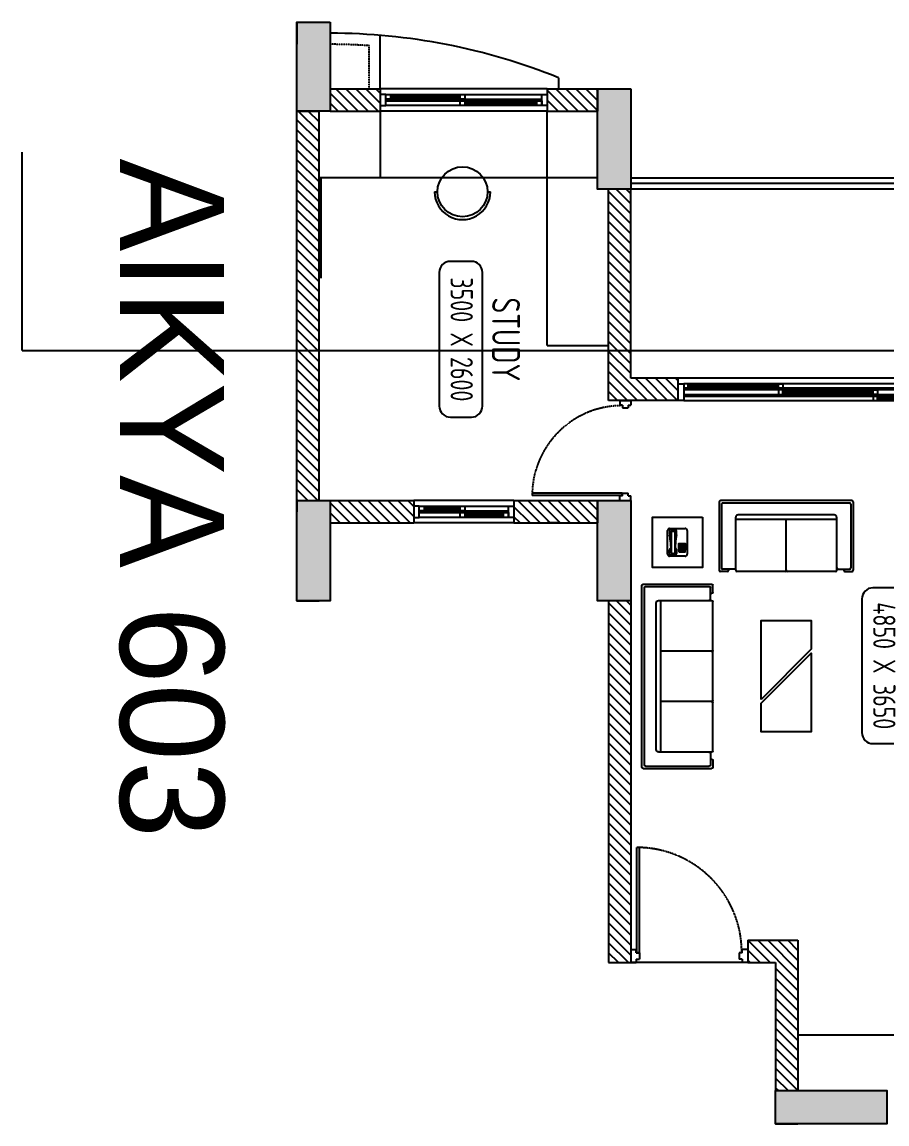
# Model space of a CAD drawing. Header units: millimetres. Extents: x -92307 to 258096, y -47434 to 112633.
# Drawn here: x 18482 to 26249, y 94300 to 104200 of the extents above; entities that cross this region are included whole.
import ezdxf
from ezdxf.enums import TextEntityAlignment as Align

# ---------------------------------------------------------------- set-up
doc = ezdxf.new("R2010")
doc.units = ezdxf.units.MM
doc.header["$LTSCALE"] = 10
doc.linetypes.add('DASHED', pattern=[19.05, 12.7, -6.35])
doc.linetypes.add('HIDDEN', pattern=[9.525, 6.35, -3.175])
for name, color, linetype in [('A--BLOCKWALL-1', 9, 'Continuous'), ('A--BLOCKWALL-2', 2, 'Continuous'), ('A--BLOCKWALL-3', 3, 'Continuous'), ('A--CONCRETE-HID', 9, 'HIDDEN'), ('A--DOWN', 34, 'Continuous'), ('A--FURNITURE-0', 253, 'Continuous'), ('A--GLAZING-0', 181, 'Continuous'), ('A--HANDRAIL-1', 9, 'Continuous'), ('A--HATCH-1', 8, 'Continuous'), ('A--SPACENUMBER', 2, 'Continuous'), ('A--SPACENUMBER-1', 8, 'Continuous'), ('A--SPACEREF', 3, 'Continuous'), ('A--Stucture', 9, 'Continuous'), ('A--TILING-1', 8, 'Continuous'), ('Typical floor Column Centre line$0$X-3rd Floor Column$0$A--COL250', 250, 'Continuous'), ('Typical floor Column Centre line$0$X-3rd Floor Column$0$A--CONCRETE-4', 4, 'Continuous')]:
    doc.layers.add(name, color=color, linetype=linetype)
doc.styles.add('ISO', font='isocp2.shx', dxfattribs={"width": 0.8})
pattern_1 = [(315, (20798.844, 90899.75), (44.90128, 44.90128), [])]

# ---------------------------------------------------------------- blocks, each defined once
blk = doc.blocks.new('A$C59C96D1E')
at = {"linetype": 'Continuous'}
for p, q in [((-2.74, 0), (2.74, 0)), ((-3.49, -9.09), (-3.49, -0.75)), ((-2.75, -0.99), (-2.75, -2.2)), ((-2.26, -1.48), (-2.26, -8.35)), ((-0.79, -0.49), (-2.25, -0.49)), ((-1.76, -0.98), (-1.28, -0.98)), ((-0.78, -8.35), (-0.78, -1.48)), ((-0.29, -2.2), (-0.29, -0.99)), ((3.49, -0.75), (3.49, -9.09)), ((-2.75, -8.84), (-2.75, -7.63)), ((-0.29, -7.63), (-0.29, -8.84)), ((2.74, -9.84), (-2.74, -9.84)), ((-0.79, -9.34), (-2.25, -9.34)), ((-1.76, -8.85), (-1.28, -8.85))]:
    blk.add_line(p, q, dxfattribs=at)
for points in [[(0.45, -5.87), (0.45, -5.37), (0.95, -5.37), (0.95, -5.87)], [(0.45, -6.47), (0.45, -5.97), (0.95, -5.97), (0.95, -6.47)], [(0.45, -7.06), (0.45, -6.56), (0.95, -6.56), (0.95, -7.06)], [(0.45, -7.66), (0.45, -7.16), (0.95, -7.16), (0.95, -7.66)], [(0.45, -8.26), (0.95, -8.26), (0.95, -7.76), (0.45, -7.76)], [(1.05, -5.87), (1.05, -5.37), (1.55, -5.37), (1.55, -5.87)], [(1.05, -6.47), (1.05, -5.97), (1.55, -5.97), (1.55, -6.47)], [(1.05, -7.06), (1.05, -6.56), (1.55, -6.56), (1.55, -7.06)], [(1.05, -7.66), (1.05, -7.16), (1.55, -7.16), (1.55, -7.66)], [(1.05, -8.26), (1.55, -8.26), (1.55, -7.76), (1.05, -7.76)], [(1.64, -5.87), (1.64, -5.37), (2.14, -5.37), (2.14, -5.87)], [(1.64, -6.47), (1.64, -5.97), (2.14, -5.97), (2.14, -6.47)], [(1.64, -7.06), (1.64, -6.56), (2.14, -6.56), (2.14, -7.06)], [(1.64, -7.66), (1.64, -7.16), (2.14, -7.16), (2.14, -7.66)], [(1.64, -8.26), (2.14, -8.26), (2.14, -7.76), (1.64, -7.76)], [(2.24, -5.87), (2.24, -5.37), (2.74, -5.37), (2.74, -5.87)], [(2.24, -6.47), (2.24, -5.97), (2.74, -5.97), (2.74, -6.47)], [(2.24, -7.06), (2.24, -6.56), (2.74, -6.56), (2.74, -7.06)], [(2.24, -7.66), (2.24, -7.16), (2.74, -7.16), (2.74, -7.66)], [(2.24, -8.26), (2.74, -8.26), (2.74, -7.76), (2.24, -7.76)]]:
    blk.add_lwpolyline(points, close=True)
for centre, radius, start, end in [((-2.74, -0.75), 0.75, 90, 180), ((2.74, -0.75), 0.75, 0, 90), ((-2.25, -0.99), 0.5, 90, 180), ((-2.25, -2.2), 0.5, 180, 270), ((-1.76, -1.48), 0.5, 90, 180), ((-1.28, -1.48), 0.5, 0, 90), ((-0.79, -0.99), 0.5, 0, 90), ((-0.79, -2.2), 0.5, 270, 0), ((-2.25, -7.63), 0.5, 90, 180), ((-0.79, -7.63), 0.5, 0, 90), ((-2.74, -9.09), 0.75, 180, 270), ((-2.25, -8.84), 0.5, 180, 270), ((-1.76, -8.35), 0.5, 180, 270), ((-1.28, -8.35), 0.5, 270, 0), ((-0.79, -8.84), 0.5, 270, 0), ((2.74, -9.09), 0.75, 270, 0)]:
    blk.add_arc(centre, radius, start, end, dxfattribs=at)
for centre, start, end in [((-30.22, -7.51), 358.28, 10.8919), ((27.18, -7.51), 169.1081, 181.72)]:
    blk.add_arc(centre, 27.97, start, end)
blk = doc.blocks.new('A$C6B576318')
at = {"layer": 'A--FURNITURE-0'}
for p, q in [((-975, 13), (-975, 736)), ((-888, 749), (-963, 749)), ((-950, 38), (-950, 711)), ((-813, 724), (-938, 724)), ((-875, 724), (-875, 736)), ((-800, 711), (-800, 736)), ((-800, 175), (-800, 711)), ((-788, 749), (-279, 749)), ((-267, 736), (-267, 200)), ((-254, 749), (254, 749)), ((267, 736), (267, 200)), ((279, 749), (788, 749)), ((800, 711), (800, 736)), ((800, 175), (800, 711)), ((813, 724), (938, 724)), ((875, 724), (875, 736)), ((888, 749), (963, 749)), ((950, 38), (950, 711)), ((975, 13), (975, 736)), ((-800, 200), (800, 200)), ((-775, 150), (775, 150)), ((-963, 0), (963, 0)), ((-938, 25), (938, 25))]:
    blk.add_line(p, q, dxfattribs=at)
for centre, radius, start, end in [((-963, 736), 12.5, 90, 180), ((-938, 711), 12.5, 90, 180), ((-888, 736), 12.5, 0, 90), ((-813, 711), 12.5, 0, 90), ((-788, 736), 12.5, 90, 180), ((-279, 736), 12.5, 0, 90), ((-254, 736), 12.5, 90, 180), ((254, 736), 12.5, 0, 90), ((279, 736), 12.5, 90, 180), ((788, 736), 12.5, 0, 90), ((813, 711), 12.5, 90, 180), ((888, 736), 12.5, 90, 180), ((938, 711), 12.5, 0, 90), ((963, 736), 12.5, 0, 90), ((-775, 175), 25, 180, 270), ((775, 175), 25, 270, 0), ((-963, 13), 12.5, 180, 270), ((-938, 38), 12.5, 180, 270), ((938, 38), 12.5, 270, 0), ((963, 13), 12.5, 270, 0)]:
    blk.add_arc(centre, radius, start, end, dxfattribs=at)
blk = doc.blocks.new('A$C337B3EF4')
for p, q in [((0, 225), (0, 250)), ((0, -250), (0, -225))]:
    blk.add_line(p, q)
blk.add_circle((0, 0), 225)
blk.add_arc((0, 0), 250, 270, 90)
blk = doc.blocks.new('A$C722A6C0C')
at = {"layer": 'A--DOWN'}
for p, q in [((0, -1450), (0, -50)), ((42.7, -1450), (42.7, -50)), ((57.3, -1450), (57.3, -93)), ((100, -50), (100, -1450))]:
    blk.add_line(p, q, dxfattribs=at)
for points in [[(100, -50), (0, -50), (0, 0), (100, 0)], [(100, -93), (57.3, -93), (57.3, -50), (100, -50)], [(42.7, -784), (0, -784), (0, -741), (42.7, -741)], [(100, -784), (57.3, -784), (57.3, -741), (100, -741)], [(42.7, -1450), (0, -1450), (0, -1407), (42.7, -1407)], [(100, -1450), (0, -1450), (0, -1500), (100, -1500)]]:
    blk.add_lwpolyline(points, close=True, dxfattribs=at)
at = {"layer": 'A--GLAZING-0'}
for p, q in [((71.6, -93), (71.6, -741)), ((85.6, -93), (85.6, -741)), ((14.4, -784), (14.4, -1407)), ((28.4, -784), (28.4, -1407))]:
    blk.add_line(p, q, dxfattribs=at)
blk = doc.blocks.new('A$C34D21E7E')
at = {"layer": 'A--DOWN'}
for p, q in [((-150, 2450), (-150, -150)), ((-110, 2450), (-110, -150)), ((-95, 2450), (-95, -150)), ((-55, -150), (-55, 2450)), ((-40, -150), (-40, 2450)), ((0, -150), (0, 2450))]:
    blk.add_line(p, q, dxfattribs=at)
for points in [[(-150, 2450), (0, 2450), (0, 2500), (-150, 2500)], [(-40, 2450), (0, 2450), (0, 2410), (-40, 2410)], [(-95, 1590), (-55, 1590), (-55, 1550), (-95, 1550)], [(-40, 1550), (0, 1550), (0, 1590), (-40, 1590)], [(-150, 740), (-110, 740), (-110, 700), (-150, 700)], [(-95, 700), (-55, 700), (-55, 740), (-95, 740)], [(-150, -150), (-110, -150), (-110, -110), (-150, -110)], [(-150, -150), (0, -150), (0, -200), (-150, -200)]]:
    blk.add_lwpolyline(points, close=True, dxfattribs=at)
at = {"layer": 'A--GLAZING-0'}
for p, q in [((-25, 1590), (-25, 2410)), ((-15, 1590), (-15, 2410)), ((-80, 740), (-80, 1550)), ((-70, 740), (-70, 1550)), ((-135, -110), (-135, 700)), ((-125, -110), (-125, 700))]:
    blk.add_line(p, q, dxfattribs=at)
blk = doc.blocks.new('A$C1CBF2325')
at = {"layer": 'A--DOWN'}
for p, q in [((100, 0), (0, 0)), ((0, 0), (0, -42)), ((100, 0), (100, -42)), ((25, -42), (0, -42)), ((25, -42), (25, -67)), ((75, -67), (25, -67)), ((75, -42), (75, -67)), ((75, -42), (100, -42)), ((78.8, -46.2), (78.8, -67)), ((78.8, -46.2), (886, -46.2)), ((78.8, -67), (886, -67)), ((886, -67), (886, -46.2)), ((75, -833), (25, -833)), ((25, -858), (25, -833)), ((75, -858), (75, -833)), ((25, -858), (0, -858)), ((0, -900), (0, -858)), ((100, -900), (0, -900)), ((75, -858), (100, -858)), ((100, -900), (100, -858))]:
    blk.add_line(p, q, dxfattribs=at)
at = {"layer": 'A--DOWN', "color": 8, "linetype": 'DASHED', "ltscale": 0.005}
blk.add_arc((78.8, -46.2), 807.5, 269.73187, 358.52905, dxfattribs=at)
blk = doc.blocks.new('A$C35654C4B')
at = {"layer": 'A--BLOCKWALL-1'}
for p, q in [((-900, 200), (0, 200)), ((-900, 0), (0, 0))]:
    blk.add_line(p, q, dxfattribs=at)
at = {"layer": 'A--DOWN'}
for p, q in [((-50, 150), (-850, 150)), ((-50, 107.3), (-850, 107.3)), ((-850, 50), (-50, 50)), ((-50, 92.7), (-807, 92.7))]:
    blk.add_line(p, q, dxfattribs=at)
for points in [[(-850, 50), (-850, 150), (-900, 150), (-900, 50)], [(-416, 107.3), (-416, 150), (-459, 150), (-459, 107.3)], [(-50, 107.3), (-50, 150), (-93, 150), (-93, 107.3)], [(-50, 50), (-50, 150), (0, 150), (0, 50)], [(-807, 50), (-807, 92.7), (-850, 92.7), (-850, 50)], [(-416, 50), (-416, 92.7), (-459, 92.7), (-459, 50)]]:
    blk.add_lwpolyline(points, close=True, dxfattribs=at)
at = {"layer": 'A--GLAZING-0'}
for p, q in [((-416, 135.6), (-93, 135.6)), ((-416, 121.6), (-93, 121.6)), ((-807, 78.4), (-459, 78.4)), ((-807, 64.4), (-459, 64.4))]:
    blk.add_line(p, q, dxfattribs=at)
blk = doc.blocks.new('SPACE')
at = {"layer": 'A--SPACENUMBER-1'}
blk.add_lwpolyline([(-600, 0), (600, 0, 0.41421356), (700, 100), (700, 288.5, 0.41421356), (600, 388.5), (-600, 388.5, 0.41421356), (-700, 288.5), (-700, 100, 0.41421356), (-600, 0, -0.05251446)], format="xyb", dxfattribs=at)
at = {"layer": 'A--SPACENUMBER', "style": 'ISO', "width": 0.8, "flags": 4}
blk.add_attdef('01', text='', height=250, dxfattribs=at).set_placement((0.455, 202.41), align=Align.MIDDLE)
at = {"layer": 'A--SPACEREF', "style": 'ISO', "width": 0.8, "flags": 4}
blk.add_attdef('S', text='', height=300, dxfattribs=at).set_placement((1.35, 474.975), align=Align.CENTER)
blk = doc.blocks.new('A$C64853205')
at = {"layer": 'A--FURNITURE-0'}
for p, q in [((-708, 13), (-708, 736)), ((-621, 749), (-696, 749)), ((-683, 38), (-683, 711)), ((-546, 724), (-671, 724)), ((-608, 724), (-608, 736)), ((-533, 711), (-533, 736)), ((-533, 175), (-533, 711)), ((-521, 749), (-12, 749)), ((0, 736), (0, 200)), ((13, 749), (521, 749)), ((533, 736), (533, 175)), ((546, 724), (671, 724)), ((608, 724), (608, 736)), ((621, 749), (696, 749)), ((683, 38), (683, 711)), ((708, 13), (708, 736)), ((-533, 200), (533, 200)), ((-508, 150), (508, 150)), ((-696, 0), (696, 0)), ((-671, 25), (671, 25))]:
    blk.add_line(p, q, dxfattribs=at)
for centre, radius, start, end in [((-696, 736), 12.5, 90, 180), ((-671, 711), 12.5, 90, 180), ((-621, 736), 12.5, 0, 90), ((-546, 711), 12.5, 0, 90), ((-521, 736), 12.5, 90, 180), ((-12, 736), 12.5, 0, 90), ((13, 736), 12.5, 90, 180), ((521, 736), 12.5, 0, 90), ((546, 711), 12.5, 90, 180), ((621, 736), 12.5, 90, 180), ((671, 711), 12.5, 0, 90), ((696, 736), 12.5, 0, 90), ((-508, 175), 25, 180, 270), ((508, 175), 25, 270, 0), ((-696, 13), 12.5, 180, 270), ((-671, 38), 12.5, 180, 270), ((671, 38), 12.5, 270, 0), ((696, 13), 12.5, 270, 0)]:
    blk.add_arc(centre, radius, start, end, dxfattribs=at)

msp = doc.modelspace()

# ---------------------------------------------------------------- hatches: boundary and pattern name
at = {"layer": 'A--HATCH-1'}
h = msp.add_hatch(dxfattribs=at)
h.set_pattern_fill('ANSI31', color=256, scale=20, angle=-90, style=0)
h.set_pattern_definition(pattern_1)
h.paths.add_polyline_path([(21248.8, 103399.7), (21698.8, 103399.7), (21698.8, 103599.7), (21248.8, 103599.7)])
h = msp.add_hatch(dxfattribs=at)
h.set_pattern_fill('ANSI31', color=256, scale=20, angle=-90, style=0)
h.set_pattern_definition(pattern_1)
h.paths.add_polyline_path([(23198.8, 103399.7), (23648.8, 103399.7), (23648.8, 103599.7), (23198.8, 103599.7)])
h = msp.add_hatch(dxfattribs=at)
h.set_pattern_fill('ANSI31', color=256, scale=20, angle=-90, style=0)
h.set_pattern_definition(pattern_1)
h.paths.add_polyline_path([(21148.8, 99899.7), (21148.8, 103399.7), (20948.8, 103399.7), (20948.8, 99899.7)])
h = msp.add_hatch(dxfattribs=at)
h.set_pattern_fill('ANSI31', color=256, scale=20, angle=-90, style=0)
h.set_pattern_definition(pattern_1)
h.paths.add_polyline_path([(23948.8, 102699.7), (23748.8, 102699.7), (23748.8, 100799.7), (24373.8, 100799.7), (24373.8, 100999.7), (23948.8, 100999.7)])
h = msp.add_hatch(dxfattribs=at)
h.set_pattern_fill('ANSI31', color=256, scale=20, angle=-90, style=0)
h.set_pattern_definition(pattern_1)
h.paths.add_polyline_path([(21248.8, 99699.7), (21998.8, 99699.7), (21998.8, 99899.7), (21248.8, 99899.7)])
h = msp.add_hatch(dxfattribs=at)
h.set_pattern_fill('ANSI31', color=256, scale=20, angle=-90, style=0)
h.set_pattern_definition(pattern_1)
h.paths.add_polyline_path([(22898.8, 99699.7), (23648.8, 99699.7), (23648.8, 99899.7), (22898.8, 99899.7)])
h = msp.add_hatch(dxfattribs=at)
h.set_pattern_fill('ANSI31', color=256, scale=20, angle=-90, style=0)
h.set_pattern_definition([(315, (77898.844, 90899.75), (44.90128, 44.90128), [])])
h.paths.add_polyline_path([(23748.8, 98999.7), (23748.8, 95749.7), (23948.8, 95749.7), (23948.8, 98999.7)])
h = msp.add_hatch(dxfattribs=at)
h.set_pattern_fill('ANSI31', color=256, scale=20, angle=-90, style=0)
h.set_pattern_definition(pattern_1)
h.paths.add_polyline_path([(25248.8, 94599.7), (25448.8, 94599.7), (25448.8, 95949.7), (24998.8, 95949.7), (24998.8, 95749.7), (25248.8, 95749.7)])
at = {"layer": 'Typical floor Column Centre line$0$X-3rd Floor Column$0$A--COL250'}
h = msp.add_hatch(color=256, dxfattribs=at)
h.dxf.hatch_style = 1
h.paths.add_polyline_path([(21248.8, 104199.7), (21248.8, 103399.7), (20948.8, 103399.7), (20948.8, 104199.7)])
h = msp.add_hatch(color=256, dxfattribs=at)
h.dxf.hatch_style = 1
h.paths.add_polyline_path([(23948.8, 103599.7), (23948.8, 102699.7), (23648.8, 102699.7), (23648.8, 103599.7)])
h = msp.add_hatch(color=256, dxfattribs=at)
h.dxf.hatch_style = 1
h.paths.add_polyline_path([(21248.8, 99899.7), (21248.8, 98999.7), (20948.8, 98999.7), (20948.8, 99899.7)])
h = msp.add_hatch(color=256, dxfattribs=at)
h.dxf.hatch_style = 1
h.paths.add_polyline_path([(23948.8, 99899.7), (23948.8, 98999.7), (23648.8, 98999.7), (23648.8, 99899.7)])
h = msp.add_hatch(color=256, dxfattribs=at)
h.dxf.hatch_style = 1
h.paths.add_polyline_path([(25248.8, 94599.7), (26248.8, 94599.7), (26248.8, 94299.7), (25248.8, 94299.7)])

# ---------------------------------------------------------------- linework, layer by layer
for p, q in [((21698.8, 103399.7), (21698.8, 102799.7)), ((23198.8, 101294.9), (23198.8, 103399.7)), ((18481.7, 101249.7), (18481.7, 103030.6)), ((23648.8, 102799.7), (21148.8, 102799.7)), ((21168.8, 101899.7), (21168.8, 102799.7)), ((23198.8, 101294.9), (23748.8, 101294.9)), ((18481.7, 101249.7), (31828.8, 101249.7))]:
    msp.add_line(p, q)
at = {"layer": 'A--BLOCKWALL-1'}
for p, q in [((23198.8, 103599.7), (21698.8, 103599.7)), ((23198.8, 103399.7), (21698.8, 103399.7))]:
    msp.add_line(p, q, dxfattribs=at)
at = {"layer": 'A--BLOCKWALL-2'}
for p, q in [((21698.8, 103599.7), (21698.8, 104080.2)), ((23298.8, 103699.7), (23298.8, 103599.7)), ((20948.8, 99899.7), (20948.8, 99799.7)), ((23298.8, 99699.7), (23198.8, 99699.7)), ((23648.8, 98999.7), (23648.8, 99099.7))]:
    msp.add_line(p, q, dxfattribs=at)
msp.add_arc((21233.2, 98567.8), 5532.1, 68.0753, 89.83825, dxfattribs=at)
at = {"layer": 'A--BLOCKWALL-3'}
for p, q in [((20948.8, 104199.7), (20948.8, 103999.7)), ((21248.8, 103599.7), (21248.8, 103399.7)), ((21248.8, 103599.7), (21698.8, 103599.7)), ((21698.8, 103599.7), (21698.8, 103399.7)), ((23198.8, 103599.7), (23198.8, 103399.7)), ((23198.8, 103599.7), (23648.8, 103599.7)), ((23648.8, 103599.7), (23648.8, 103399.7)), ((20948.8, 103399.7), (21148.8, 103399.7)), ((20948.8, 99899.7), (20948.8, 103399.7)), ((21148.8, 99899.7), (21148.8, 103399.7)), ((21248.8, 103399.7), (21698.8, 103399.7)), ((23198.8, 103399.7), (23648.8, 103399.7)), ((23748.8, 100799.7), (23748.8, 102699.7)), ((23948.8, 102699.7), (23748.8, 102699.7)), ((23948.8, 100999.7), (23948.8, 102699.7)), ((24373.8, 100999.7), (23948.8, 100999.7)), ((24373.8, 100799.7), (24373.8, 100999.7)), ((24373.8, 100799.7), (23748.8, 100799.7)), ((20948.8, 99899.7), (21148.8, 99899.7)), ((21248.8, 99899.7), (21248.8, 99699.7)), ((21248.8, 99899.7), (21998.8, 99899.7)), ((21998.8, 99899.7), (21998.8, 99699.7)), ((22898.8, 99899.7), (22898.8, 99699.7)), ((22898.8, 99899.7), (23648.8, 99899.7)), ((23648.8, 99899.7), (23648.8, 99699.7)), ((21248.8, 99699.7), (21998.8, 99699.7)), ((22898.8, 99699.7), (23648.8, 99699.7)), ((20948.8, 98999.7), (21148.8, 98999.7)), ((23948.8, 98999.7), (23748.8, 98999.7)), ((23748.8, 98999.7), (23748.8, 95749.7)), ((23948.8, 98999.7), (23948.8, 95749.7)), ((24998.8, 95949.7), (25448.8, 95949.7)), ((24998.8, 95949.7), (24998.8, 95749.7)), ((25448.8, 95949.7), (25448.8, 94599.7)), ((23748.8, 95749.7), (23948.8, 95749.7)), ((24998.8, 95749.7), (25248.8, 95749.7)), ((25248.8, 95749.7), (25248.8, 94599.7)), ((25448.8, 95099.7), (27598.8, 95099.7)), ((25248.8, 94599.7), (25448.8, 94599.7)), ((25248.8, 94299.7), (25448.8, 94299.7))]:
    msp.add_line(p, q, dxfattribs=at)
at = {"layer": 'A--CONCRETE-HID', "ltscale": 0.01}
msp.add_line((21598.8, 103599.7), (21598.8, 103987.5), dxfattribs=at)
msp.add_arc((21233.2, 98567.8), 5432.1, 86.14069, 89.83528, dxfattribs=at)
at = {"layer": 'A--FURNITURE-0'}
msp.add_line((23198.8, 102799.7), (21148.8, 102799.7), dxfattribs=at)
at = {"layer": 'A--FURNITURE-0', "elevation": 0}
for points in [[(24592.1, 99750.5), (24592.1, 99300.5), (24142.1, 99300.5), (24142.1, 99750.5)], [(25119.2, 98114.4), (25119.2, 98821.7), (25569.2, 98821.7), (25569.2, 98564.4)], [(25119.2, 98079.1), (25569.2, 98529.1), (25569.2, 97821.7), (25119.2, 97821.7)]]:
    msp.add_lwpolyline(points, close=True, dxfattribs=at)
at = {"layer": 'A--HANDRAIL-1', "color": 1}
for p, q in [((27498.8, 102749.7), (23948.8, 102749.7)), ((27498.8, 102699.7), (23948.8, 102699.7))]:
    msp.add_line(p, q, dxfattribs=at)
at = {"layer": 'A--Stucture', "linetype": 'Continuous', "ltscale": 0.5}
msp.add_line((23948.8, 102799.7), (27498.8, 102799.7), dxfattribs=at)
at = {"layer": 'A--TILING-1'}
for p, q in [((27073.8, 100999.7), (24373.8, 100999.7)), ((24998.8, 95749.7), (23948.8, 95749.7))]:
    msp.add_line(p, q, dxfattribs=at)
at = {"layer": 'Typical floor Column Centre line$0$X-3rd Floor Column$0$A--CONCRETE-4'}
for points in [[(21248.8, 104199.7), (21248.8, 103399.7), (20948.8, 103399.7), (20948.8, 104199.7)], [(23948.8, 103599.7), (23948.8, 102699.7), (23648.8, 102699.7), (23648.8, 103599.7)], [(21248.8, 99899.7), (21248.8, 98999.7), (20948.8, 98999.7), (20948.8, 99899.7)], [(23948.8, 99899.7), (23948.8, 98999.7), (23648.8, 98999.7), (23648.8, 99899.7)], [(25248.8, 94599.7), (26248.8, 94599.7), (26248.8, 94299.7), (25248.8, 94299.7)]]:
    msp.add_lwpolyline(points, close=True, dxfattribs=at)

# ---------------------------------------------------------------- block references
at = {"layer": 'A--DOWN', "rotation": 270}
for name, p in [('A$C722A6C0C', (23198.8, 103549.7)), ('A$C34D21E7E', (24573.8, 100799.7))]:
    msp.add_blockref(name, p, dxfattribs=at)
at = {"layer": 'A--DOWN', "extrusion": (0, 0, -1), "xscale": -1, "zscale": -1, "rotation": 180}
msp.add_blockref('A$C1CBF2325', (-23948.8, 99899.7), dxfattribs=at)
at = {"layer": 'A--DOWN', "xscale": -1}
msp.add_blockref('A$C35654C4B', (21998.8, 99699.7), dxfattribs=at)
at = {"layer": 'A--DOWN', "xscale": 1.166666666671517, "yscale": 1.166666666656965, "zscale": 1.166666666666667, "rotation": 90}
msp.add_blockref('A$C1CBF2325', (23948.8, 95749.7), dxfattribs=at)
at = {"layer": 'A--FURNITURE-0', "rotation": 270}
msp.add_blockref('A$C337B3EF4', (22437.1, 102674.8), dxfattribs=at)
at = {"layer": 'A--FURNITURE-0', "extrusion": (0, 0, -1), "yscale": 0.8500000000058208, "zscale": -0.85}
for name, p, xscale, rotation in [('A$C64853205', (-25344.2, 99899.7), -0.8499999999989631, 180.0005331396596), ('A$C6B576318', (-24048.8, 98321.7), 0.8500000000058208, 90)]:
    msp.add_blockref(name, p, dxfattribs=dict(at, xscale=xscale, rotation=rotation))
at = {"layer": 'A--FURNITURE-0', "xscale": 25.41683611206827, "yscale": 25.41683611206827, "zscale": 25.4168361120719}
msp.add_blockref('A$C59C96D1E', (24367.1, 99650.5), dxfattribs=at)
at = {"layer": 'A--SPACEREF'}
ref = msp.add_blockref('SPACE', (22228.1, 101349.4), dxfattribs=dict(at, rotation=270))
ref.add_attrib('01', '3500 X 2600', dxfattribs={"layer": 'A--SPACENUMBER', "height": 200, "rotation": 270, "style": 'ISO', "width": 0.8, "flags": 4}).set_placement((22430.5, 101348.7), align=Align.MIDDLE)
ref.add_attrib('S', 'STUDY', dxfattribs={"height": 250, "rotation": 270, "style": 'ISO', "width": 0.8, "flags": 4}).set_placement((22703, 101347.8), align=Align.CENTER)
ref = msp.add_blockref('SPACE', (26022.9, 98416.9), dxfattribs=dict(at, rotation=270))
ref.add_attrib('01', '4850 X 3650', dxfattribs={"layer": 'A--SPACENUMBER', "height": 200, "rotation": 270, "style": 'ISO', "width": 0.8, "flags": 4}).set_placement((26225.4, 98416.2), align=Align.MIDDLE)
ref.add_attrib('S', 'LIVING', dxfattribs={"height": 250, "rotation": 270, "style": 'ISO', "width": 0.8, "flags": 4}).set_placement((26497.9, 98415.4), align=Align.CENTER)

# ---------------------------------------------------------------- texts
msp.add_text('AIKYA 603', height=933.32, rotation=270, dxfattribs=at).set_placement((19362.4, 102973.2))

doc.saveas('drawing.dxf')
